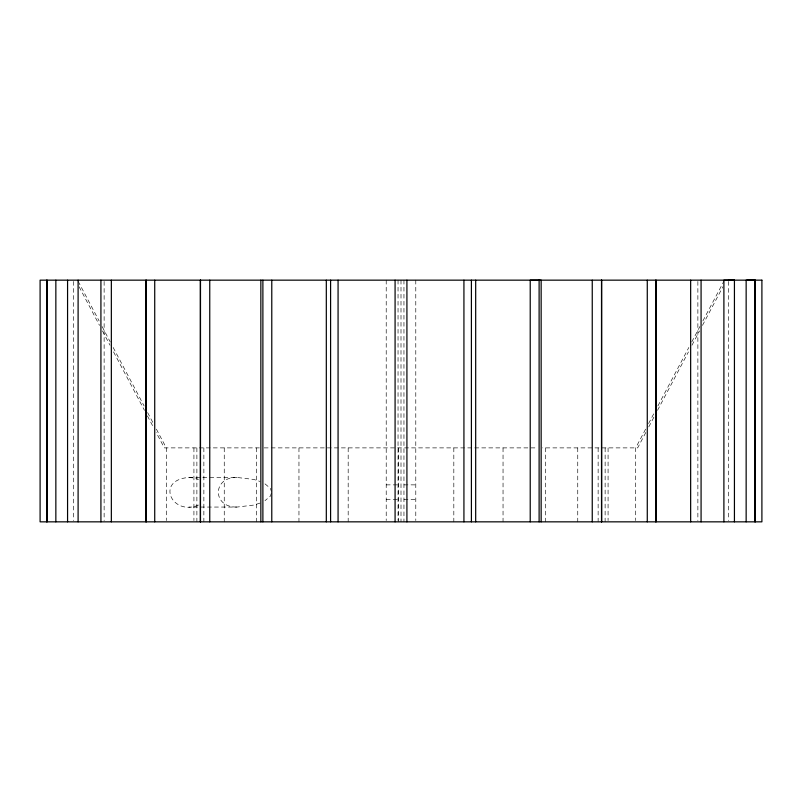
<?xml version="1.0" encoding="UTF-8"?>
<svg xmlns="http://www.w3.org/2000/svg" width="802" height="802" viewBox="0 0 802 802"><rect width="100%" height="100%" fill="white"/><g stroke="black" fill="none" stroke-linecap="round" stroke-linejoin="round"><path stroke-width="0.6" stroke-dasharray="4.01 3.01" d="M271.357 493.22L270.444 496.087L264.981 500.679M645.63 429.13L635.705 447.887L635.705 520.608M648.557 423.606L654.392 412.579M657.891 405.952L688.838 347.466M691.755 341.953L699.935 326.504M702.853 320.99L723.875 281.261M645.831 432.438L637.66 447.887L542.613 447.887M648.748 426.925L654.592 415.887M657.51 410.373L688.447 351.888M691.956 345.261L699.544 330.915M702.462 325.401L722.903 286.775M198.495 505.07C171.728 516.508 155.067 479.897 188.851 477.471L237.031 477.471L253.803 479.456L260.149 481.471M260.149 503.054L253.803 505.07L237.031 507.054L188.851 507.054M237.031 477.471C212.149 476.819 212.149 507.706 237.031 507.054M259.387 447.887L164.34 447.887L156.169 432.438M264.129 447.887L537.871 447.887M386.213 484.869L398.043 484.869M403.957 484.869L415.787 484.869M386.213 499.656L398.043 499.656M403.957 499.656L415.787 499.656M188.851 477.471L193.843 477.972L198.495 479.456M264.981 483.847L270.444 488.428L271.357 491.305M78.125 281.261L99.147 320.99M102.065 326.504L110.245 341.953M113.162 347.466L144.109 405.952M147.608 412.579L153.443 423.606M156.37 429.13L166.295 447.887L166.295 520.608M79.097 286.775L99.538 325.401M102.456 330.915L110.044 345.261M113.553 351.888L144.49 410.373M147.408 415.887L153.252 426.925M728.416 281.412L728.416 520.588M697.87 281.412L697.87 520.588M608.076 447.887L608.076 520.608M605.139 447.887L605.119 521.841M598.132 447.887L598.132 521.841M577.751 447.887L577.751 521.841M545.31 447.887L545.31 521.841M503.044 447.887L503.044 521.841M453.822 447.887L453.822 521.841M415.787 280.159L415.787 520.608M403.957 280.159L403.957 521.841M401 280.159L401 521.841M398.424 447.887L398.424 521.841M398.043 280.159L398.043 520.608M386.213 280.159L386.213 520.608M348.178 447.887L348.178 521.841M298.956 447.887L298.956 521.841M256.69 447.887L256.69 521.841M224.249 447.887L224.249 521.841M203.868 447.887L203.868 521.841M196.881 447.887L196.881 521.841M193.924 447.887L193.924 520.608M104.13 281.412L104.13 520.588M73.584 281.412L73.584 520.588"/><path stroke-width="1.2" d="M530.222 521.841L530.222 280.159L541.149 280.159L541.149 521.841M728.416 280.159L734.432 280.169L734.432 521.841M747.695 280.159L754.963 280.169L754.963 521.841M754.963 280.169L746.151 280.159L746.151 521.841M734.432 280.169L723.895 280.159L723.895 521.841M755.203 280.159L755.203 521.841M701.078 280.159L701.078 521.841M690.652 280.159L690.652 521.841M656.196 280.159L656.196 521.841M655.645 280.159L655.645 521.841M647.274 280.159L647.274 521.841M601.65 280.159L601.65 521.841M601.51 280.159L601.51 521.841M592.247 280.159L592.247 521.841M539.114 280.159L539.114 521.841M475.686 280.159L475.686 521.841M471.406 280.159L471.406 521.841M463.927 280.159L463.927 521.841M406.915 280.159L406.915 521.841M395.085 280.159L395.085 521.841M338.073 280.159L338.073 521.841M330.594 280.159L330.594 521.841M326.314 280.159L326.314 521.841M271.778 280.159L271.778 521.841M262.886 280.159L262.886 521.841M260.85 280.159L260.85 521.841M209.753 280.159L209.753 521.841M200.49 280.159L200.49 521.841M200.35 280.159L200.35 521.841M154.726 280.159L154.726 521.841M146.355 280.159L146.355 521.841M145.804 280.159L145.804 521.841M111.348 280.159L111.348 521.841M100.922 280.159L100.922 521.841M78.105 280.159L78.105 521.841M67.569 280.159L67.569 521.841M55.849 280.159L55.849 521.841M47.037 280.159L47.037 521.841M46.797 280.159L46.797 521.841M761.9 280.159L40.1 280.159L40.1 521.841L761.9 521.841L761.9 280.159"/></g></svg>
